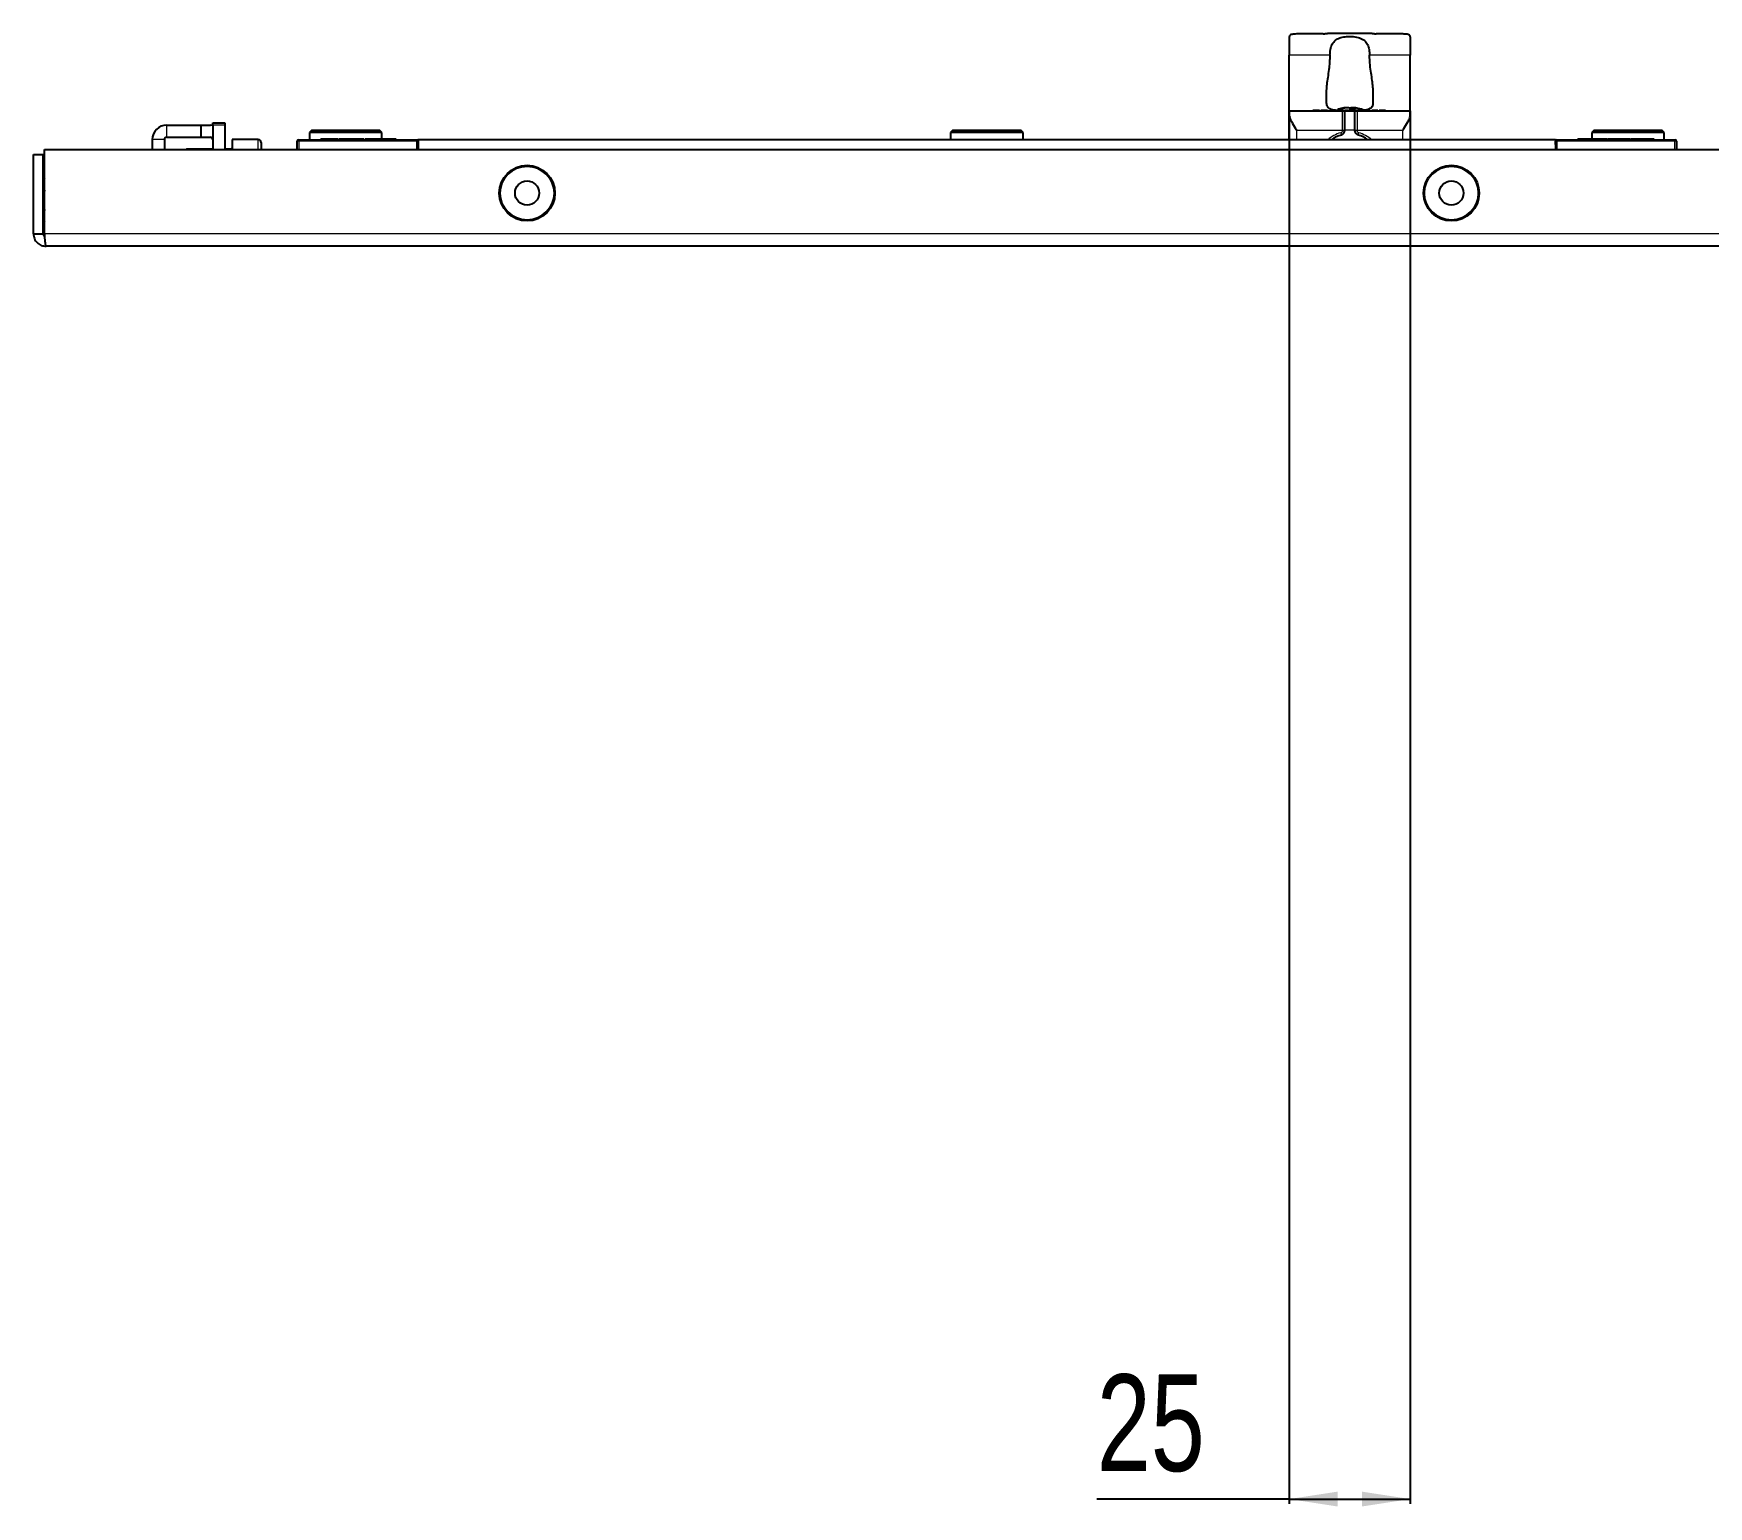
# Model space of a CAD drawing. Header units: millimetres. Extents: x -964 to 2908, y -1920 to 1219.
# Drawn here: x 1623.3 to 1969.4, y -1920 to -1615.5 of the extents above; entities that cross this region are included whole.
import ezdxf

# ---------------------------------------------------------------- set-up
doc = ezdxf.new("R2010")
doc.units = ezdxf.units.MM
doc.layers.add('FORMAT', color=7, linetype='Continuous')
doc.styles.add('SLDTEXTSTYLE0', font='TXT', dxfattribs={"width": 0.75})
doc.dimstyles.new('SLDDIMSTYLE0', dxfattribs={"dimtxt": 20, "dimasz": 10, "dimexe": 0, "dimexo": 0.0625, "dimgap": 5, "dimtad": 2, "dimdec": 1, "dimrnd": 1e-09, "dimzin": 12, "dimdsep": 46, "dimtxsty": 'SLDTEXTSTYLE0', "dimsah": 1, "dimcen": 0.09, "dimadec": 0, "dimazin": 3, "dimtfac": 1, "dimtofl": 0, "dimtmove": 0, "dimatfit": 3, "dimfxl": 0, "dimfrac": 2, "dimtolj": 1, "dimtzin": 12, "dimarcsym": 0})

# ---------------------------------------------------------------- blocks, each defined once
blk = doc.blocks.new('_D_12')
at = {"layer": 'FORMAT'}
for p, q in [((1882.78, -1631.46), (1882.78, -1919.45)), ((1907.78, -1631.46), (1907.78, -1919.45)), ((1882.78, -1918.45), (1843.01, -1918.45)), ((1882.78, -1918.45), (1907.78, -1918.45))]:
    blk.add_line(p, q, dxfattribs=at)
for points in [[(1882.78, -1918.45), (1892.78, -1919.99), (1892.78, -1916.91)], [(1907.78, -1918.45), (1897.78, -1916.91), (1897.78, -1919.99)]]:
    blk.add_solid(points, dxfattribs=at)
at = {"layer": 'FORMAT', "insert": (1843.01, -1892.67), "char_height": 20, "attachment_point": 1, "style": 'SLDTEXTSTYLE0'}
blk.add_mtext('25', dxfattribs=at)

msp = doc.modelspace()

# ---------------------------------------------------------------- linework, layer by layer
at = {"color": 7, "linetype": 'Continuous', "lineweight": 25}
for p, q in [((1882.78, -1616.12), (1882.78, -1619.95)), ((1889.8, -1615.56), (1884.28, -1615.56)), ((1890.69, -1615.51), (1890.16, -1615.51)), ((1899.88, -1615.45), (1890.69, -1615.45)), ((1900.39, -1615.51), (1899.88, -1615.5)), ((1906.28, -1615.56), (1900.76, -1615.56)), ((1907.78, -1616.12), (1907.78, -1619.95)), ((1882.78, -1631.45), (1882.78, -1619.95)), ((1907.78, -1631.45), (1907.78, -1619.95)), ((1890.43, -1627.24), (1890.43, -1629.83)), ((1900.13, -1629.83), (1900.13, -1627.24)), ((1882.78, -1632.33), (1882.78, -1631.45)), ((1882.78, -1631.45), (1896.28, -1631.45)), ((1882.78, -1637.45), (1882.78, -1632.33)), ((1887.66, -1631.35), (1887.66, -1631.45)), ((1887.8, -1631.35), (1887.8, -1631.45)), ((1887.92, -1631.35), (1887.92, -1631.45)), ((1888.73, -1631.35), (1887.92, -1631.35)), ((1888.73, -1631.35), (1888.73, -1631.45)), ((1888.88, -1631.35), (1888.88, -1631.45)), ((1889, -1631.35), (1889, -1631.45)), ((1889.33, -1631.35), (1889.33, -1631.45)), ((1889.52, -1631.35), (1889.52, -1631.45)), ((1890.05, -1631.35), (1890.05, -1631.45)), ((1890.53, -1631.35), (1890.53, -1631.45)), ((1890.7, -1631.35), (1890.7, -1631.45)), ((1891.16, -1631.35), (1891.16, -1631.45)), ((1891.3, -1631.35), (1891.3, -1631.45)), ((1891.42, -1631.35), (1891.42, -1631.45)), ((1891.73, -1631.35), (1891.73, -1631.45)), ((1893.01, -1631.35), (1891.89, -1631.35)), ((1893.01, -1631.35), (1893.01, -1631.45)), ((1893.15, -1631.35), (1893.15, -1631.45)), ((1893.34, -1631.35), (1893.34, -1631.45)), ((1893.35, -1631.35), (1893.35, -1631.45)), ((1893.94, -1631.35), (1893.35, -1631.35)), ((1893.77, -1630.94), (1893.77, -1630.9)), ((1893.94, -1631.35), (1893.94, -1631.45)), ((1894.84, -1631.35), (1894.26, -1631.35)), ((1894.28, -1635.45), (1894.28, -1631.45)), ((1894.28, -1631.45), (1896.28, -1631.45)), ((1894.33, -1630.85), (1894.33, -1630.83)), ((1894.84, -1631.35), (1894.84, -1631.45)), ((1894.85, -1631.35), (1894.85, -1631.45)), ((1894.85, -1631.35), (1895.03, -1631.35)), ((1895.03, -1631.35), (1895.03, -1631.35)), ((1895.03, -1631.35), (1895.03, -1631.45)), ((1895.05, -1631.35), (1895.05, -1631.45)), ((1895.2, -1631.35), (1895.2, -1631.45)), ((1896, -1631.35), (1895.2, -1631.35)), ((1895.78, -1631.13), (1895.8, -1630.83)), ((1896, -1631.13), (1896.03, -1630.9)), ((1896, -1631.35), (1896, -1631.45)), ((1896.14, -1631.35), (1896.14, -1631.45)), ((1896.26, -1631.35), (1896.26, -1631.45)), ((1896.26, -1631.39), (1896.6, -1631.38)), ((1896.28, -1631.45), (1896.28, -1635.45)), ((1896.69, -1631.35), (1896.69, -1631.45)), ((1896.78, -1631.45), (1907.78, -1631.45)), ((1896.81, -1631.35), (1896.81, -1631.45)), ((1897.18, -1631.35), (1897.18, -1631.45)), ((1897.44, -1631.35), (1897.44, -1631.45)), ((1897.56, -1631.35), (1897.56, -1631.45)), ((1897.7, -1631.35), (1897.7, -1631.45)), ((1897.82, -1631.35), (1897.82, -1631.45)), ((1898.25, -1631.35), (1898.25, -1631.45)), ((1898.28, -1631.35), (1898.25, -1631.35)), ((1898.29, -1631.35), (1898.29, -1631.45)), ((1898.32, -1631.35), (1898.32, -1631.45)), ((1898.49, -1631.35), (1898.49, -1631.45)), ((1898.83, -1631.35), (1898.83, -1631.45)), ((1899.32, -1631.35), (1899.32, -1631.45)), ((1899.52, -1631.35), (1899.52, -1631.45)), ((1899.86, -1631.35), (1899.86, -1631.45)), ((1900.02, -1631.35), (1900.02, -1631.45)), ((1901.08, -1631.35), (1900.02, -1631.35)), ((1901.08, -1631.35), (1901.08, -1631.45)), ((1901.39, -1631.35), (1901.39, -1631.45)), ((1901.56, -1631.35), (1901.56, -1631.45)), ((1901.93, -1631.35), (1901.93, -1631.45)), ((1902.69, -1631.35), (1901.93, -1631.35)), ((1902.69, -1631.35), (1902.69, -1631.45)), ((1907.78, -1632.33), (1907.78, -1631.45)), ((1907.78, -1632.33), (1907.78, -1637.45)), ((1650.83, -1634.4), (1657.83, -1634.4)), ((1650.83, -1636.9), (1657.83, -1636.9)), ((1657.83, -1634.4), (1657.83, -1636.9)), ((1657.83, -1634.4), (1659.83, -1634.4)), ((1657.83, -1636.9), (1659.83, -1636.9)), ((1660.33, -1634.45), (1659.83, -1634.4)), ((1660.33, -1633.9), (1662.83, -1633.9)), ((1660.33, -1634.4), (1660.33, -1633.9)), ((1660.33, -1634.4), (1660.33, -1639.45)), ((1662.83, -1633.9), (1662.83, -1634.4)), ((1662.83, -1634.4), (1662.83, -1639.45)), ((1680.78, -1635.45), (1680.28, -1635.95)), ((1680.28, -1635.95), (1680.28, -1637.45)), ((1695.28, -1635.95), (1680.28, -1635.95)), ((1680.78, -1635.45), (1694.78, -1635.45)), ((1695.28, -1635.95), (1694.78, -1635.45)), ((1695.28, -1637.25), (1695.28, -1635.95)), ((1813.28, -1635.45), (1812.78, -1635.95)), ((1812.78, -1635.95), (1812.78, -1637.45)), ((1827.78, -1635.95), (1812.78, -1635.95)), ((1813.28, -1635.45), (1827.28, -1635.45)), ((1827.78, -1635.95), (1827.28, -1635.45)), ((1827.78, -1637.45), (1827.78, -1635.95)), ((1894.28, -1635.45), (1894.28, -1635.48)), ((1896.28, -1635.48), (1896.28, -1635.45)), ((1945.78, -1635.45), (1945.28, -1635.95)), ((1945.28, -1635.95), (1945.28, -1637.25)), ((1960.28, -1635.95), (1945.28, -1635.95)), ((1945.78, -1635.45), (1959.78, -1635.45)), ((1960.28, -1635.95), (1959.78, -1635.45)), ((1960.28, -1637.45), (1960.28, -1635.95)), ((1623.28, -1640.45), (1625.28, -1640.45)), ((1623.28, -1656.85), (1623.28, -1640.45)), ((1625.28, -1656.85), (1625.28, -1640.45)), ((1625.58, -1656.85), (1625.58, -1639.45)), ((1625.58, -1639.45), (2015.98, -1639.45)), ((1647.83, -1637.4), (1647.83, -1639.45)), ((1650.33, -1637.4), (1650.33, -1639.45)), ((1654.88, -1639.4), (1654.83, -1639.45)), ((1660.33, -1639.4), (1654.88, -1639.4)), ((1654.88, -1639.4), (1654.88, -1639.45)), ((1664.08, -1639.4), (1662.83, -1639.4)), ((1669.73, -1637.4), (1664.33, -1637.4)), ((1664.33, -1637.4), (1664.33, -1639.45)), ((1670.33, -1638), (1670.33, -1639.45)), ((1677.78, -1639.45), (1677.78, -1637.75)), ((1678.08, -1637.45), (1702.48, -1637.45)), ((1682.64, -1637.25), (1682.64, -1637.45)), ((1686.45, -1637.25), (1686.45, -1637.45)), ((1686.45, -1637.25), (1687.24, -1637.25)), ((1687.24, -1637.25), (1687.24, -1637.45)), ((1687.24, -1637.25), (1689.12, -1637.25)), ((1688.58, -1637.25), (1688.58, -1637.23)), ((1689.12, -1637.25), (1689.12, -1637.45)), ((1689.12, -1637.25), (1690.17, -1637.25)), ((1690.17, -1637.25), (1690.17, -1637.45)), ((1690.17, -1637.25), (1691.57, -1637.25)), ((1691.74, -1637.23), (1691.74, -1637.45)), ((1691.83, -1637.25), (1691.83, -1637.45)), ((1691.83, -1637.25), (1693.18, -1637.25)), ((1693.18, -1637.25), (1693.18, -1637.45)), ((1693.18, -1637.25), (1695.17, -1637.25)), ((1695.17, -1637.25), (1695.17, -1637.45)), ((1695.17, -1637.25), (1698.13, -1637.25)), ((1698.13, -1637.25), (1698.13, -1637.45)), ((1937.78, -1637.45), (1702.78, -1637.45)), ((1702.78, -1637.45), (1702.78, -1637.75)), ((1702.78, -1637.75), (1702.78, -1638.4)), ((1702.78, -1638.4), (1702.78, -1639.45)), ((1937.78, -1637.45), (1937.78, -1637.75)), ((1937.78, -1638.4), (1937.78, -1637.75)), ((1937.78, -1638.4), (1937.78, -1639.45)), ((1938.08, -1637.45), (1962.48, -1637.45)), ((1942.43, -1637.25), (1942.43, -1637.45)), ((1942.43, -1637.25), (1942.78, -1637.25)), ((1942.78, -1637.25), (1942.78, -1637.45)), ((1942.78, -1637.25), (1943.03, -1637.25)), ((1943.03, -1637.25), (1943.03, -1637.45)), ((1943.03, -1637.25), (1943.14, -1637.25)), ((1943.14, -1637.25), (1943.14, -1637.45)), ((1944.17, -1637.25), (1944.17, -1637.45)), ((1944.17, -1637.25), (1944.84, -1637.25)), ((1944.84, -1637.25), (1944.84, -1637.45)), ((1944.84, -1637.25), (1945.18, -1637.25)), ((1945.18, -1637.25), (1945.18, -1637.45)), ((1948.49, -1637.45), (1948.49, -1637.23)), ((1948.63, -1637.25), (1949.41, -1637.25)), ((1949.41, -1637.25), (1949.41, -1637.45)), ((1949.41, -1637.25), (1950.2, -1637.25)), ((1950.2, -1637.25), (1950.2, -1637.45)), ((1950.2, -1637.25), (1950.69, -1637.25)), ((1950.69, -1637.25), (1950.69, -1637.45)), ((1950.69, -1637.25), (1952.08, -1637.25)), ((1951.72, -1637.23), (1951.72, -1637.25)), ((1952.08, -1637.25), (1952.08, -1637.45)), ((1952.08, -1637.25), (1953.13, -1637.25)), ((1953.13, -1637.25), (1953.13, -1637.45)), ((1954.17, -1637.25), (1954.17, -1637.45)), ((1954.17, -1637.25), (1956.14, -1637.25)), ((1956.14, -1637.25), (1956.14, -1637.45)), ((1956.14, -1637.25), (1958.13, -1637.25)), ((1958.13, -1637.25), (1958.13, -1637.45)), ((1962.78, -1637.75), (1962.78, -1639.45)), ((1623.28, -1656.85), (1625.28, -1656.85)), ((2015.68, -1659.45), (1625.88, -1659.45))]:
    msp.add_line(p, q, dxfattribs=at)
at = {"color": 8, "linetype": 'Continuous', "lineweight": 18}
for p, q in [((1891.19, -1619.95), (1882.78, -1619.95)), ((1907.78, -1619.95), (1899.37, -1619.95)), ((1891.89, -1631.35), (1891.89, -1631.45)), ((1893.78, -1635.45), (1893.78, -1631.45)), ((1896.78, -1631.45), (1896.78, -1635.45)), ((1650.83, -1636.9), (1650.83, -1634.4)), ((1662.83, -1634.4), (1660.33, -1634.4)), ((1884.28, -1635.45), (1884.28, -1637.45)), ((1884.28, -1635.45), (1893.78, -1635.45)), ((1893.42, -1635.97), (1893.55, -1636.45)), ((1893.78, -1635.48), (1893.78, -1635.45)), ((1893.78, -1635.45), (1894.28, -1635.45)), ((1893.78, -1635.48), (1894.28, -1635.48)), ((1896.28, -1635.45), (1894.28, -1635.45)), ((1896.28, -1635.45), (1896.78, -1635.45)), ((1896.28, -1635.48), (1896.78, -1635.48)), ((1896.78, -1635.45), (1896.78, -1635.48)), ((1896.78, -1635.45), (1906.28, -1635.45)), ((1897, -1636.45), (1897.14, -1635.97)), ((1906.28, -1637.45), (1906.28, -1635.45)), ((1650.33, -1637.4), (1647.83, -1637.4)), ((1664.08, -1639.45), (1664.08, -1639.4)), ((1669.73, -1639.45), (1669.73, -1637.4)), ((1678.08, -1637.75), (1677.78, -1637.75)), ((1678.08, -1637.45), (1678.08, -1637.75)), ((1702.48, -1637.75), (1678.08, -1637.75)), ((1678.08, -1637.75), (1678.08, -1639.45)), ((1683.87, -1637.25), (1683.87, -1637.45)), ((1702.48, -1637.45), (1702.48, -1637.75)), ((1702.78, -1637.75), (1702.48, -1637.75)), ((1702.48, -1639.45), (1702.48, -1637.75)), ((1938.08, -1637.75), (1937.78, -1637.75)), ((1938.08, -1637.75), (1938.08, -1637.45)), ((1962.48, -1637.75), (1938.08, -1637.75)), ((1938.08, -1637.75), (1938.08, -1639.45)), ((1946.91, -1637.25), (1946.91, -1637.45)), ((1962.48, -1637.45), (1962.48, -1637.75)), ((1962.48, -1639.45), (1962.48, -1637.75)), ((1962.78, -1637.75), (1962.48, -1637.75)), ((2015.98, -1656.85), (1625.58, -1656.85))]:
    msp.add_line(p, q, dxfattribs=at)
at = {"color": 7, "linetype": 'Continuous', "lineweight": 25, "flags": 128}
for points in [[(1625.58, -1645.44), (1625.42, -1645.7), (1625.28, -1645.95)], [(1625.58, -1647.85), (1625.45, -1648.34), (1625.28, -1649.95)], [(1625.28, -1649.95), (1625.45, -1651.57), (1625.58, -1652.05)], [(1625.28, -1653.95), (1625.42, -1654.2), (1625.58, -1654.47)]]:
    msp.add_lwpolyline(points, dxfattribs=at)
at = {"color": 8, "linetype": 'Continuous', "lineweight": 18, "flags": 128}
for points in [[(1625.28, -1646.64), (1625.29, -1646.62), (1625.58, -1646.03)], [(1625.58, -1653.88), (1625.29, -1653.29), (1625.28, -1653.27)]]:
    msp.add_lwpolyline(points, dxfattribs=at)
at = {"color": 7, "linetype": 'Continuous', "lineweight": 25}
for centre, radius in [((1725.28, -1648.45), 5.75), ((1916.28, -1648.45), 5.75), ((1725.28, -1648.45), 2.5), ((1916.28, -1648.45), 2.5)]:
    msp.add_circle(centre, radius, dxfattribs=at)
at = {"color": 8, "linetype": 'Continuous', "lineweight": 18}
for centre in [(1725.28, -1648.45), (1916.28, -1648.45)]:
    msp.add_circle(centre, 5.5, dxfattribs=at)
at = {"color": 7, "linetype": 'Continuous', "lineweight": 25}
for centre, radius, start, end in [((1895.28, -1638.75), 8, 100.361, 108.448), ((1895.27, -1638.71), 7.96, 100.8908, 108.0476), ((1892.97, -1631.75), 0.629, 75.5606, 104.4394), ((1895.35, -1637.17), 6.42, 102.4344, 110.2986), ((1894.52, -1634.61), 3.79, 92.8918, 101.4174), ((1895.03, -1638.36), 7.54, 92.0538, 98.0829), ((1894.25, -1631.35), 0.529, 72.0453, 81.6206), ((1894.55, -1635.17), 4.35, 79.331, 87.2142), ((1896.01, -1635.17), 4.35, 92.7858, 100.669), ((1892.03, -1631.88), 3.47, 12.2342, 16.4656), ((1895.95, -1638.39), 7.26, 85.7578, 94.2422), ((1895.53, -1638.38), 7.56, 85.3402, 87.9436), ((1896.32, -1631.42), 0.598, 99.0104, 119.4761), ((1895.16, -1633.07), 2.34, 55.3963, 68.2782), ((1896.04, -1634.61), 3.79, 78.5826, 87.1082), ((1895.28, -1638.75), 8, 70.1778, 79.639), ((1650.83, -1637.4), 3, 90, 180), ((1650.83, -1637.4), 0.5, 90, 180), ((1659.83, -1637.4), 0.5, 0, 90), ((1895.28, -1642.45), 6.25, 106.0134, 126.8699), ((1893.28, -1635.48), 1, 286.0134, 0), ((1897.28, -1635.48), 1, 180, 253.9866), ((1895.28, -1642.45), 6.25, 53.1301, 73.9866), ((1664.08, -1639.15), 0.25, 270, 0), ((1669.73, -1638), 0.6, 0, 90), ((1678.08, -1637.75), 0.3, 90, 180), ((1702.48, -1637.75), 0.3, 0, 90), ((1938.08, -1637.75), 0.3, 90, 180), ((1962.48, -1637.75), 0.3, 0, 90)]:
    msp.add_arc(centre, radius, start, end, dxfattribs=at)
at = {"color": 8, "linetype": 'Continuous', "lineweight": 18}
for centre, radius, start, end in [((1895.28, -1642.45), 6.75, 106.0134, 132.2054), ((1893.28, -1635.48), 0.5, 286.0134, 0), ((1897.28, -1635.48), 0.5, 180, 253.9866), ((1895.28, -1642.45), 6.75, 47.7946, 73.9866)]:
    msp.add_arc(centre, radius, start, end, dxfattribs=at)
at = {"color": 7, "linetype": 'Continuous', "lineweight": 25}
for points, knots in [([(1884.28, -1615.56), (1884.11, -1615.56), (1883.78, -1615.57), (1883.33, -1615.63), (1882.99, -1615.75), (1882.81, -1615.92), (1882.79, -1616.06), (1882.78, -1616.12)], [0, 0, 0, 0, 0.2129, 0.425707, 0.640613, 0.853382, 1, 1, 1, 1]), ([(1889.8, -1615.56), (1889.9, -1615.55), (1890.03, -1615.53), (1890.14, -1615.52), (1890.16, -1615.51)], [0, 0, 0, 0, 0.789403, 1, 1, 1, 1]), ([(1891.19, -1619.95), (1891.21, -1619.54), (1891.25, -1618.71), (1891.61, -1617.62), (1892.26, -1616.81), (1893.19, -1616.32), (1894.34, -1616.08), (1895.66, -1616.03), (1897.01, -1616.2), (1898.14, -1616.67), (1898.87, -1617.47), (1899.25, -1618.5), (1899.36, -1619.36), (1899.37, -1619.86), (1899.37, -1619.95)], [0, 0, 0, 0, 0.088505, 0.177138, 0.262858, 0.344694, 0.430485, 0.525193, 0.625645, 0.723911, 0.812494, 0.894483, 0.978997, 1, 1, 1, 1]), ([(1900.39, -1615.51), (1900.41, -1615.52), (1900.52, -1615.53), (1900.65, -1615.55), (1900.76, -1615.56)], [0, 0, 0, 0, 0.161974, 1, 1, 1, 1]), ([(1907.78, -1616.12), (1907.76, -1616.04), (1907.73, -1615.88), (1907.5, -1615.72), (1907.14, -1615.61), (1906.71, -1615.57), (1906.41, -1615.56), (1906.28, -1615.56)], [0, 0, 0, 0, 0.205683, 0.411346, 0.618649, 0.832339, 1, 1, 1, 1]), ([(1891.19, -1619.95), (1891.13, -1620.95), (1891.02, -1623.09), (1890.51, -1625.53), (1890.45, -1626.84), (1890.43, -1627.24)], [0, 0, 0, 0, 0.378823, 0.812228, 1, 1, 1, 1]), ([(1900.13, -1627.24), (1900.04, -1626.33), (1899.87, -1624.47), (1899.41, -1621.87), (1899.38, -1620.34), (1899.37, -1619.95)], [0, 0, 0, 0, 0.417668, 0.852903, 1, 1, 1, 1]), ([(1890.43, -1629.83), (1890.47, -1630.1), (1890.56, -1630.64), (1891.34, -1631.1), (1892.34, -1631.3), (1893.11, -1631.34), (1893.39, -1631.35)], [0, 0, 0, 0, 0.289157, 0.579411, 0.847533, 1, 1, 1, 1]), ([(1897.18, -1631.36), (1897.66, -1631.33), (1898.6, -1631.26), (1899.57, -1630.94), (1900.06, -1630.46), (1900.11, -1630.01), (1900.13, -1629.83)], [0, 0, 0, 0, 0.271204, 0.540316, 0.804082, 1, 1, 1, 1]), ([(1882.78, -1632.33), (1882.8, -1632.5), (1882.86, -1632.93), (1883.33, -1633.87), (1883.86, -1634.76), (1884.21, -1635.34), (1884.28, -1635.45), (1884.28, -1635.45)], [0, 0, 0, 0, 0.19414, 0.485275, 0.898779, 0.996769, 1, 1, 1, 1]), ([(1887.8, -1631.35), (1887.78, -1631.35), (1887.74, -1631.35), (1887.68, -1631.35), (1887.66, -1631.35), (1887.66, -1631.35), (1887.66, -1631.35)], [0, 0, 0, 0, 0.280836, 0.55925, 0.779182, 1, 1, 1, 1]), ([(1887.92, -1631.35), (1887.92, -1631.35), (1887.92, -1631.35), (1887.89, -1631.35), (1887.85, -1631.35), (1887.82, -1631.35), (1887.8, -1631.35)], [0, 0, 0, 0, 0.280888, 0.559482, 0.77927, 1, 1, 1, 1]), ([(1888.88, -1631.35), (1888.86, -1631.35), (1888.83, -1631.35), (1888.77, -1631.35), (1888.74, -1631.35), (1888.73, -1631.35)], [0, 0, 0, 0, 0.280638, 0.560877, 1, 1, 1, 1]), ([(1889, -1631.35), (1889, -1631.35), (1889, -1631.35), (1888.97, -1631.35), (1888.92, -1631.35), (1888.9, -1631.35), (1888.88, -1631.35)], [0, 0, 0, 0, 0.280941, 0.559114, 0.779089, 1, 1, 1, 1]), ([(1889.52, -1631.35), (1889.46, -1631.35), (1889.35, -1631.35), (1889.34, -1631.35), (1889.33, -1631.35)], [0, 0, 0, 0, 0.559312, 1, 1, 1, 1]), ([(1890.05, -1631.35), (1889.99, -1631.35), (1889.87, -1631.35), (1889.68, -1631.35), (1889.58, -1631.35), (1889.52, -1631.35)], [0, 0, 0, 0, 0.280496, 0.560765, 1, 1, 1, 1]), ([(1890.53, -1631.35), (1890.46, -1631.35), (1890.34, -1631.35), (1890.14, -1631.35), (1890.05, -1631.35)], [0, 0, 0, 0, 0.560137, 1, 1, 1, 1]), ([(1890.7, -1631.35), (1890.69, -1631.35), (1890.68, -1631.35), (1890.58, -1631.35), (1890.53, -1631.35)], [0, 0, 0, 0, 0.5599138, 1, 1, 1, 1]), ([(1891.3, -1631.35), (1891.28, -1631.35), (1891.24, -1631.35), (1891.18, -1631.35), (1891.16, -1631.35), (1891.16, -1631.35), (1891.16, -1631.35)], [0, 0, 0, 0, 0.280765, 0.559178, 0.779175, 1, 1, 1, 1]), ([(1891.42, -1631.35), (1891.42, -1631.35), (1891.42, -1631.35), (1891.39, -1631.35), (1891.34, -1631.35), (1891.31, -1631.35), (1891.3, -1631.35)], [0, 0, 0, 0, 0.280828, 0.559417, 0.779393, 1, 1, 1, 1]), ([(1891.89, -1631.35), (1891.87, -1631.35), (1891.83, -1631.35), (1891.77, -1631.35), (1891.74, -1631.35), (1891.73, -1631.35), (1891.73, -1631.35)], [0, 0, 0, 0, 0.280951, 0.559967, 0.779431, 1, 1, 1, 1]), ([(1893.15, -1631.35), (1893.14, -1631.35), (1893.14, -1631.35), (1893.11, -1631.35), (1893.06, -1631.35), (1893.03, -1631.35), (1893.01, -1631.35)], [0, 0, 0, 0, 0.280713, 0.558701, 0.779045, 1, 1, 1, 1]), ([(1893.35, -1631.35), (1893.35, -1631.35), (1893.34, -1631.35), (1893.34, -1631.35), (1893.34, -1631.35)], [0, 0, 0, 0, 0.560081, 1, 1, 1, 1]), ([(1893.78, -1631.45), (1893.78, -1631.45), (1893.78, -1631.45), (1893.79, -1631.45), (1893.8, -1631.45), (1893.84, -1631.45), (1893.96, -1631.45), (1894.18, -1631.45), (1894.24, -1631.45), (1894.28, -1631.45)], [0, 0, 0, 0, 0.00167, 0.003889, 0.009531, 0.034361, 0.132751, 0.526214, 1, 1, 1, 1]), ([(1894.12, -1631.35), (1894.1, -1631.35), (1894.05, -1631.35), (1893.98, -1631.35), (1893.96, -1631.35), (1893.94, -1631.35)], [0, 0, 0, 0, 0.2812256, 0.5615217, 1, 1, 1, 1]), ([(1894.85, -1631.35), (1894.85, -1631.35), (1894.85, -1631.35), (1894.84, -1631.35), (1894.84, -1631.35)], [0, 0, 0, 0, 0.559504, 1, 1, 1, 1]), ([(1895.2, -1631.35), (1895.18, -1631.35), (1895.14, -1631.35), (1895.08, -1631.35), (1895.05, -1631.35), (1895.05, -1631.35), (1895.05, -1631.35)], [0, 0, 0, 0, 0.280855, 0.559718, 0.779518, 1, 1, 1, 1]), ([(1896.14, -1631.35), (1896.12, -1631.35), (1896.08, -1631.35), (1896.02, -1631.35), (1896, -1631.35), (1896, -1631.35), (1896, -1631.35)], [0, 0, 0, 0, 0.280813, 0.559099, 0.77917, 1, 1, 1, 1]), ([(1896.26, -1631.35), (1896.26, -1631.35), (1896.26, -1631.35), (1896.23, -1631.35), (1896.19, -1631.35), (1896.16, -1631.35), (1896.14, -1631.35)], [0, 0, 0, 0, 0.280912, 0.559405, 0.779108, 1, 1, 1, 1]), ([(1896.28, -1631.45), (1896.32, -1631.45), (1896.4, -1631.45), (1896.65, -1631.45), (1896.78, -1631.45), (1896.78, -1631.45)], [0, 0, 0, 0, 0.475461, 0.994056, 1, 1, 1, 1]), ([(1896.69, -1631.35), (1896.67, -1631.35), (1896.63, -1631.35), (1896.58, -1631.35), (1896.55, -1631.35), (1896.55, -1631.35), (1896.55, -1631.35)], [0, 0, 0, 0, 0.280888, 0.559023, 0.779155, 1, 1, 1, 1]), ([(1896.81, -1631.35), (1896.81, -1631.35), (1896.81, -1631.35), (1896.78, -1631.35), (1896.74, -1631.35), (1896.71, -1631.35), (1896.69, -1631.35)], [0, 0, 0, 0, 0.2809, 0.559498, 0.779148, 1, 1, 1, 1]), ([(1897.18, -1631.35), (1897.13, -1631.35), (1897.02, -1631.35), (1896.88, -1631.35), (1896.82, -1631.35), (1896.82, -1631.35), (1896.81, -1631.35)], [0, 0, 0, 0, 0.280935, 0.559487, 0.779245, 1, 1, 1, 1]), ([(1897.44, -1631.35), (1897.39, -1631.35), (1897.31, -1631.35), (1897.22, -1631.35), (1897.18, -1631.35)], [0, 0, 0, 0, 0.559441, 1, 1, 1, 1]), ([(1897.56, -1631.35), (1897.55, -1631.35), (1897.54, -1631.35), (1897.47, -1631.35), (1897.44, -1631.35)], [0, 0, 0, 0, 0.560313, 1, 1, 1, 1]), ([(1897.7, -1631.35), (1897.68, -1631.35), (1897.64, -1631.35), (1897.58, -1631.35), (1897.56, -1631.35), (1897.56, -1631.35), (1897.56, -1631.35)], [0, 0, 0, 0, 0.28091, 0.559174, 0.779166, 1, 1, 1, 1]), ([(1897.82, -1631.35), (1897.82, -1631.35), (1897.82, -1631.35), (1897.79, -1631.35), (1897.75, -1631.35), (1897.72, -1631.35), (1897.7, -1631.35)], [0, 0, 0, 0, 0.280849, 0.55949, 0.779158, 1, 1, 1, 1]), ([(1898.32, -1631.35), (1898.31, -1631.35), (1898.29, -1631.35), (1898.29, -1631.35), (1898.29, -1631.35)], [0, 0, 0, 0, 0.560691, 1, 1, 1, 1]), ([(1898.49, -1631.35), (1898.45, -1631.35), (1898.38, -1631.35), (1898.34, -1631.35), (1898.32, -1631.35)], [0, 0, 0, 0, 0.559542, 1, 1, 1, 1]), ([(1898.83, -1631.35), (1898.77, -1631.35), (1898.64, -1631.35), (1898.53, -1631.35), (1898.49, -1631.35)], [0, 0, 0, 0, 0.560514, 1, 1, 1, 1]), ([(1899.32, -1631.35), (1899.25, -1631.35), (1899.11, -1631.35), (1898.92, -1631.35), (1898.83, -1631.35)], [0, 0, 0, 0, 0.5592171, 1, 1, 1, 1]), ([(1899.52, -1631.35), (1899.52, -1631.35), (1899.5, -1631.35), (1899.38, -1631.35), (1899.32, -1631.35)], [0, 0, 0, 0, 0.56034, 1, 1, 1, 1]), ([(1900.02, -1631.35), (1900, -1631.35), (1899.95, -1631.35), (1899.9, -1631.35), (1899.87, -1631.35), (1899.87, -1631.35), (1899.86, -1631.35)], [0, 0, 0, 0, 0.280872, 0.559701, 0.779382, 1, 1, 1, 1]), ([(1901.56, -1631.35), (1901.5, -1631.35), (1901.41, -1631.35), (1901.4, -1631.35), (1901.39, -1631.35)], [0, 0, 0, 0, 0.5589475, 1, 1, 1, 1]), ([(1901.93, -1631.35), (1901.85, -1631.35), (1901.71, -1631.35), (1901.6, -1631.35), (1901.56, -1631.35)], [0, 0, 0, 0, 0.559747, 1, 1, 1, 1]), ([(1906.28, -1635.45), (1906.28, -1635.45), (1906.35, -1635.34), (1906.7, -1634.76), (1907.23, -1633.87), (1907.7, -1632.93), (1907.76, -1632.5), (1907.78, -1632.33)], [0, 0, 0, 0, 0.003231, 0.101221, 0.514725, 0.80586, 1, 1, 1, 1]), ([(1682.64, -1637.25), (1682.82, -1637.25), (1683.16, -1637.25), (1683.65, -1637.25), (1683.87, -1637.25)], [0, 0, 0, 0, 0.5368, 1, 1, 1, 1]), ([(1683.87, -1637.25), (1684.25, -1637.25), (1684.94, -1637.25), (1685.8, -1637.25), (1686.25, -1637.25), (1686.27, -1637.25)], [0, 0, 0, 0, 0.522437, 0.975649, 1, 1, 1, 1]), ([(1943.14, -1637.25), (1943.28, -1637.25), (1943.55, -1637.25), (1943.97, -1637.25), (1944.17, -1637.25)], [0, 0, 0, 0, 0.5476433, 1, 1, 1, 1]), ([(1945.18, -1637.25), (1945.51, -1637.25), (1946.14, -1637.25), (1946.67, -1637.25), (1946.91, -1637.25)], [0, 0, 0, 0, 0.5368, 1, 1, 1, 1]), ([(1946.91, -1637.25), (1947.23, -1637.25), (1947.84, -1637.25), (1948.41, -1637.25), (1948.44, -1637.25), (1948.45, -1637.25)], [0, 0, 0, 0, 0.415678, 0.776277, 1, 1, 1, 1]), ([(1953.3, -1637.25), (1953.34, -1637.25), (1953.63, -1637.25), (1953.92, -1637.25), (1954.17, -1637.25)], [0, 0, 0, 0, 0.139498, 1, 1, 1, 1]), ([(1625.28, -1656.85), (1625.31, -1657.02), (1625.35, -1657.26), (1625.56, -1657.33), (1625.62, -1657.34)], [0, 0, 0, 0, 0.7245637, 1, 1, 1, 1])]:
    msp.add_open_spline(points, degree=3, knots=knots, dxfattribs=at)
for points in [[(1623.28, -1656.85), (1623.32, -1657.19), (1623.4, -1657.88), (1624, -1658.74), (1624.86, -1659.34), (1625.54, -1659.41), (1625.88, -1659.45)], [(1625.88, -1659.45), (1625.85, -1659.41), (1625.8, -1659.34), (1625.73, -1658.74), (1625.65, -1657.88), (1625.6, -1657.19), (1625.58, -1656.85)]]:
    msp.add_open_spline(points, degree=3, dxfattribs=at)

# ---------------------------------------------------------------- dimensions: what is measured, and where the dimension line sits
at = {"layer": 'FORMAT'}
dim = msp.add_linear_dim(base=(1907.78, -1918.45), p1=(1882.78, -1631.45), p2=(1907.78, -1631.45), angle=0, dimstyle='SLDDIMSTYLE0', dxfattribs=at)
dim.commit()
dim.dimension.update_dxf_attribs({"geometry": '_D_12', "text_midpoint": (1857.79, -1918.45), "dimtype": 160})

doc.saveas('drawing.dxf')
